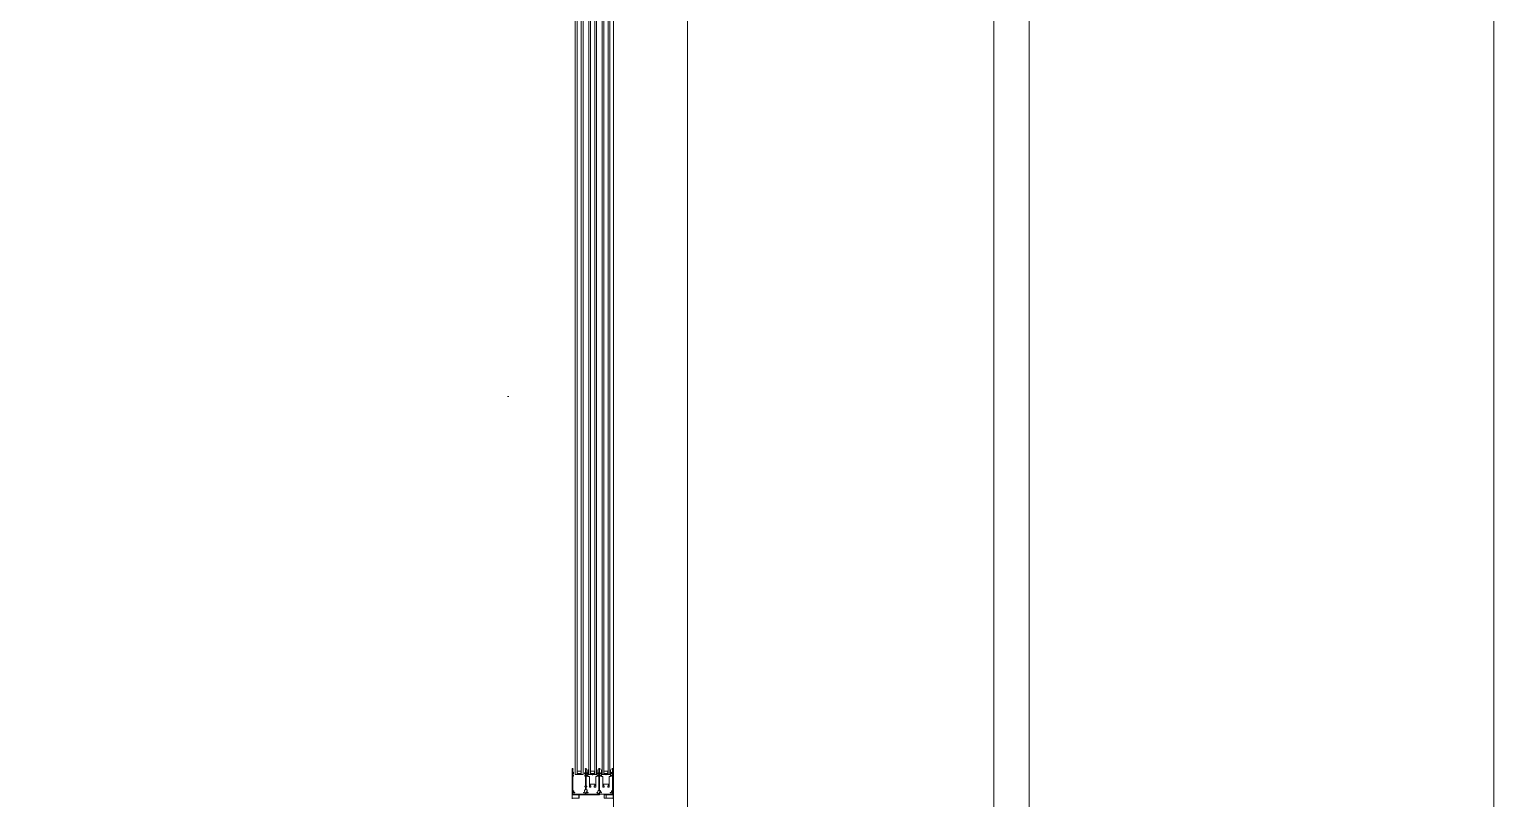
# Model space of a CAD drawing. Header units: centimetres. Extents: x 394264 to 551709, y 50011 to 59011.
# Drawn here: x 518431.5 to 518847.5, y 53521.9 to 53740.6 of the extents above; entities that cross this region are included whole.
import ezdxf
from ezdxf.enums import TextEntityAlignment as Align

# ---------------------------------------------------------------- set-up
doc = ezdxf.new("R2010")
doc.units = ezdxf.units.CM
doc.linetypes.add('DASHDOT', pattern=[25.4, 12.7, -6.35, 0, -6.35])
doc.layers.get('0').update_dxf_attribs({"lineweight": 9})
for name, color, linetype, lineweight in [('0-KRCN-MİMARİ-220526', 8, 'Continuous', 9), ('A_Aks', 30, 'DASHDOT', 9), ('A_Pencere Doğrama-Ex', 140, 'Continuous', 15), ('G_0.09', 254, 'Continuous', 9), ('M00_Mahal_No$0$MH_Alan', 51, 'Continuous', 9), ('MR_Basamak', 111, 'Continuous', 20)]:
    doc.layers.add(name, color=color, linetype=linetype, lineweight=lineweight)
doc.styles.add('M00_Mahal_No$0$Kalin01', font='swissk.ttf')
doc.styles.add('M00_Mahal_No$0$Normal', font='swiss.ttf')
doc.styles.add('MAHAL', font='swissc.ttf')

# ---------------------------------------------------------------- blocks, each defined once
blk = doc.blocks.new('1_etap')
at = {"color": 8}
for p, q in [((1428.2, 1211.08), (1428.2, 1202.72)), ((1428.39, 1211.1), (1428.22, 1211.1)), ((1428.38, 1210.78), (1428.51, 1210.91)), ((1428.38, 1209.93), (1428.38, 1210.78)), ((1428.51, 1210.99), (1428.4, 1211.09)), ((1431.87, 1210.99), (1431.98, 1211.09)), ((1432.01, 1210.78), (1431.87, 1210.91)), ((1432, 1211.1), (1432.2, 1211.1)), ((1432.01, 1209.93), (1432.01, 1210.78)), ((1432.33, 1210.91), (1432.19, 1210.78)), ((1432.19, 1209.93), (1432.19, 1210.78)), ((1432.22, 1211.09), (1432.33, 1210.99)), ((1432.69, 1208.95), (1432.69, 1210.75)), ((1432.74, 1210.8), (1432.86, 1210.8)), ((1432.89, 1210.77), (1432.89, 1209.44)), ((1435.12, 1209.44), (1435.12, 1210.77)), ((1435.15, 1210.8), (1435.27, 1210.8)), ((1435.32, 1210.75), (1435.32, 1208.95)), ((1435.69, 1210.99), (1435.8, 1211.09)), ((1435.82, 1210.78), (1435.69, 1210.91)), ((1435.81, 1211.1), (1436.01, 1211.1)), ((1435.82, 1210.78), (1435.82, 1209.93)), ((1436.14, 1210.91), (1436, 1210.78)), ((1436, 1210.78), (1436, 1209.93)), ((1436.03, 1211.09), (1436.14, 1210.99)), ((1436.5, 1208.95), (1436.5, 1210.75)), ((1436.55, 1210.8), (1436.68, 1210.8)), ((1436.71, 1210.77), (1436.71, 1209.44)), ((1438.94, 1209.44), (1438.94, 1210.77)), ((1438.97, 1210.8), (1439.09, 1210.8)), ((1439.14, 1210.75), (1439.14, 1208.95)), ((1439.5, 1210.99), (1439.61, 1211.09)), ((1439.64, 1210.78), (1439.5, 1210.91)), ((1439.63, 1211.1), (1439.79, 1211.1)), ((1439.64, 1209.93), (1439.64, 1210.78)), ((1439.82, 1211.08), (1439.82, 1202.72)), ((1428.38, 1209.09), (1428.38, 1209.76)), ((1428.38, 1204.86), (1428.38, 1208.92)), ((1428.48, 1209.91), (1428.4, 1209.91)), ((1428.4, 1209.79), (1428.48, 1209.79)), ((1428.48, 1209.06), (1428.4, 1209.06)), ((1428.4, 1208.94), (1428.57, 1208.94)), ((1428.5, 1210.03), (1428.5, 1209.93)), ((1428.5, 1209.76), (1428.5, 1209.66)), ((1428.5, 1209.19), (1428.5, 1209.09)), ((1428.57, 1210.06), (1428.53, 1210.06)), ((1428.53, 1209.63), (1428.57, 1209.63)), ((1428.57, 1209.21), (1428.53, 1209.21)), ((1428.62, 1209.68), (1428.62, 1210.01)), ((1428.62, 1208.99), (1428.62, 1209.16)), ((1431.76, 1209.68), (1431.76, 1209.91)), ((1431.76, 1209.91), (1431.98, 1209.91)), ((1431.77, 1208.99), (1431.77, 1209.16)), ((1431.86, 1209.63), (1431.81, 1209.63)), ((1431.82, 1209.21), (1431.86, 1209.21)), ((1431.99, 1208.94), (1431.82, 1208.94)), ((1431.88, 1209.76), (1431.88, 1209.66)), ((1431.88, 1209.19), (1431.88, 1209.09)), ((1431.99, 1209.79), (1431.91, 1209.79)), ((1431.91, 1209.06), (1431.99, 1209.06)), ((1432.01, 1209.09), (1432.01, 1209.76)), ((1432.01, 1206.13), (1432.01, 1208.92)), ((1432.19, 1209.09), (1432.19, 1209.76)), ((1432.19, 1206.14), (1432.19, 1208.92)), ((1432.44, 1209.91), (1432.21, 1209.91)), ((1432.21, 1208.95), (1432.38, 1208.95)), ((1432.21, 1209.79), (1432.29, 1209.79)), ((1432.29, 1209.07), (1432.21, 1209.07)), ((1432.32, 1209.76), (1432.32, 1209.66)), ((1432.32, 1209.19), (1432.32, 1209.09)), ((1432.34, 1209.64), (1432.39, 1209.64)), ((1432.38, 1209.22), (1432.34, 1209.22)), ((1432.43, 1209), (1432.43, 1209.17)), ((1432.44, 1209.69), (1432.44, 1209.91)), ((1433.12, 1208.9), (1432.74, 1208.9)), ((1432.92, 1209.4), (1433.91, 1209.4)), ((1433.12, 1205.92), (1433.12, 1208.9)), ((1434.68, 1206.72), (1433.34, 1206.72)), ((1433.34, 1206.72), (1433.34, 1206.24)), ((1433.93, 1209.38), (1433.93, 1209.36)), ((1433.95, 1209.34), (1434.06, 1209.34)), ((1434.08, 1209.36), (1434.08, 1209.38)), ((1434.1, 1209.4), (1435.09, 1209.4)), ((1434.68, 1206.53), (1434.68, 1206.72)), ((1434.71, 1206.47), (1434.68, 1206.52)), ((1434.68, 1206.42), (1434.71, 1206.47)), ((1434.68, 1206.24), (1434.68, 1206.41)), ((1435.27, 1208.9), (1434.9, 1208.9)), ((1434.9, 1208.9), (1434.9, 1205.92)), ((1435.8, 1209.91), (1435.58, 1209.91)), ((1435.58, 1209.91), (1435.58, 1209.69)), ((1435.58, 1209.17), (1435.58, 1209)), ((1435.63, 1209.64), (1435.67, 1209.64)), ((1435.67, 1209.22), (1435.63, 1209.22)), ((1435.63, 1208.95), (1435.8, 1208.95)), ((1435.7, 1209.66), (1435.7, 1209.76)), ((1435.7, 1209.09), (1435.7, 1209.19)), ((1435.72, 1209.79), (1435.8, 1209.79)), ((1435.8, 1209.07), (1435.72, 1209.07)), ((1435.82, 1209.76), (1435.82, 1209.09)), ((1435.82, 1208.92), (1435.82, 1204.86)), ((1436, 1209.76), (1436, 1209.09)), ((1436, 1208.92), (1436, 1204.86)), ((1436.03, 1209.91), (1436.25, 1209.91)), ((1436.1, 1209.79), (1436.03, 1209.79)), ((1436.03, 1209.07), (1436.1, 1209.07)), ((1436.2, 1208.95), (1436.03, 1208.95)), ((1436.13, 1209.66), (1436.13, 1209.76)), ((1436.13, 1209.09), (1436.13, 1209.19)), ((1436.2, 1209.64), (1436.15, 1209.64)), ((1436.15, 1209.22), (1436.2, 1209.22)), ((1436.25, 1209.91), (1436.25, 1209.69)), ((1436.25, 1209.17), (1436.25, 1209)), ((1436.93, 1208.9), (1436.55, 1208.9)), ((1436.73, 1209.4), (1437.73, 1209.4)), ((1436.93, 1205.92), (1436.93, 1208.9)), ((1438.49, 1206.72), (1437.15, 1206.72)), ((1437.15, 1206.72), (1437.15, 1206.24)), ((1437.75, 1209.38), (1437.75, 1209.36)), ((1437.77, 1209.34), (1437.88, 1209.34)), ((1437.9, 1209.36), (1437.9, 1209.38)), ((1437.92, 1209.4), (1438.91, 1209.4)), ((1438.49, 1206.53), (1438.49, 1206.72)), ((1438.52, 1206.47), (1438.49, 1206.52)), ((1438.49, 1206.42), (1438.52, 1206.47)), ((1438.49, 1206.24), (1438.49, 1206.41)), ((1439.09, 1208.9), (1438.71, 1208.9)), ((1438.71, 1208.9), (1438.71, 1205.92)), ((1439.39, 1209.68), (1439.39, 1210.01)), ((1439.39, 1208.99), (1439.39, 1209.16)), ((1439.44, 1210.06), (1439.49, 1210.06)), ((1439.49, 1209.63), (1439.44, 1209.63)), ((1439.44, 1209.21), (1439.49, 1209.21)), ((1439.61, 1208.94), (1439.44, 1208.94)), ((1439.51, 1210.03), (1439.51, 1209.93)), ((1439.51, 1209.76), (1439.51, 1209.66)), ((1439.51, 1209.19), (1439.51, 1209.09)), ((1439.54, 1209.91), (1439.61, 1209.91)), ((1439.61, 1209.79), (1439.54, 1209.79)), ((1439.54, 1209.06), (1439.61, 1209.06)), ((1439.64, 1209.09), (1439.64, 1209.76)), ((1439.64, 1204.86), (1439.64, 1208.92)), ((1428.29, 1202.67), (1428.2, 1202.59)), ((1428.2, 1202.57), (1428.2, 1202.53)), ((1428.22, 1202.7), (1428.88, 1202.7)), ((1428.92, 1202.68), (1428.31, 1202.68)), ((1428.38, 1203.68), (1428.38, 1204.46)), ((1428.39, 1204.04), (1428.39, 1203.79)), ((1428.39, 1203.77), (1428.48, 1203.69)), ((1428.61, 1204.83), (1428.4, 1204.83)), ((1428.4, 1204.48), (1428.49, 1204.48)), ((1429.28, 1203.66), (1428.4, 1203.66)), ((1428.51, 1204.06), (1428.41, 1204.06)), ((1428.5, 1203.68), (1429.32, 1203.68)), ((1428.54, 1203.88), (1428.54, 1204.04)), ((1429.32, 1203.86), (1428.56, 1203.86)), ((1428.66, 1204.79), (1428.62, 1204.83)), ((1428.67, 1204.63), (1428.67, 1204.77)), ((1428.81, 1204.18), (1428.92, 1204.18)), ((1428.97, 1204.23), (1428.97, 1204.28)), ((1430.21, 1202.68), (1429.04, 1202.68)), ((1429.07, 1202.7), (1429.95, 1202.7)), ((1429.38, 1203.84), (1429.33, 1203.86)), ((1429.42, 1203.86), (1429.38, 1203.84)), ((1430.41, 1203.86), (1429.43, 1203.86)), ((1429.44, 1203.68), (1430.21, 1203.68)), ((1429.95, 1203.66), (1429.47, 1203.66)), ((1430.12, 1203.57), (1429.96, 1203.66)), ((1429.96, 1202.7), (1430.12, 1202.79)), ((1430.13, 1202.81), (1430.13, 1203.55)), ((1430.24, 1203.65), (1430.24, 1202.7)), ((1430.44, 1203.68), (1430.44, 1203.84)), ((1435.97, 1203.66), (1430.46, 1203.66)), ((1430.47, 1203.76), (1430.47, 1203.81)), ((1430.49, 1203.84), (1430.92, 1203.84)), ((1435.8, 1203.66), (1430.57, 1203.66)), ((1430.93, 1203.84), (1430.97, 1203.81)), ((1430.97, 1203.81), (1431.01, 1203.84)), ((1431.02, 1203.84), (1431.99, 1203.84)), ((1431.42, 1204.23), (1431.42, 1204.29)), ((1431.99, 1204.18), (1431.47, 1204.18)), ((1431.72, 1204.63), (1431.72, 1204.98)), ((1431.73, 1204.99), (1431.76, 1205.03)), ((1431.78, 1205.04), (1431.99, 1205.04)), ((1431.81, 1205.98), (1431.81, 1206.08)), ((1431.84, 1206.11), (1431.99, 1206.11)), ((1431.99, 1205.96), (1431.84, 1205.96)), ((1432.01, 1205.06), (1432.01, 1205.93)), ((1432.01, 1203.86), (1432.01, 1204.16)), ((1432.19, 1205.06), (1432.19, 1205.94)), ((1432.19, 1203.87), (1432.19, 1204.46)), ((1432.36, 1206.11), (1432.21, 1206.11)), ((1432.21, 1205.96), (1432.36, 1205.96)), ((1432.42, 1205.04), (1432.21, 1205.04)), ((1432.21, 1204.48), (1432.31, 1204.48)), ((1433.95, 1203.84), (1432.21, 1203.84)), ((1432.39, 1205.99), (1432.39, 1206.09)), ((1432.47, 1204.99), (1432.44, 1205.03)), ((1432.48, 1204.63), (1432.48, 1204.98)), ((1432.62, 1204.18), (1432.73, 1204.18)), ((1432.78, 1204.23), (1432.78, 1204.29)), ((1433.49, 1205.85), (1433.19, 1205.85)), ((1433.36, 1206.21), (1433.49, 1206.22)), ((1433.52, 1206.19), (1433.52, 1205.88)), ((1434.01, 1203.82), (1433.97, 1203.84)), ((1434.05, 1203.84), (1434.01, 1203.82)), ((1435.5, 1203.84), (1434.06, 1203.84)), ((1434.5, 1205.88), (1434.5, 1206.19)), ((1434.52, 1206.22), (1434.65, 1206.21)), ((1434.83, 1205.85), (1434.52, 1205.85)), ((1435.23, 1204.29), (1435.23, 1204.23)), ((1435.28, 1204.18), (1435.5, 1204.18)), ((1435.52, 1204.16), (1435.52, 1203.87)), ((1435.53, 1204.78), (1435.53, 1204.63)), ((1435.58, 1204.83), (1435.54, 1204.79)), ((1435.8, 1204.84), (1435.59, 1204.84)), ((1435.68, 1204.03), (1435.68, 1203.84)), ((1435.68, 1203.84), (1435.68, 1203.84)), ((1435.94, 1204.14), (1435.7, 1204.05)), ((1435.7, 1203.81), (1435.76, 1203.81)), ((1435.79, 1203.81), (1435.89, 1203.84)), ((1435.93, 1203.69), (1435.85, 1203.67)), ((1435.99, 1204.02), (1435.99, 1203.68)), ((1436.02, 1204.02), (1435.99, 1204.02)), ((1436, 1204.46), (1436, 1204.23)), ((1436.03, 1204.84), (1436.23, 1204.84)), ((1436.12, 1204.48), (1436.03, 1204.48)), ((1438.31, 1203.86), (1436.2, 1203.86)), ((1436.25, 1204.83), (1436.29, 1204.79)), ((1436.29, 1204.78), (1436.29, 1204.63)), ((1436.54, 1204.18), (1436.44, 1204.18)), ((1436.59, 1204.29), (1436.59, 1204.23)), ((1437.31, 1205.85), (1437, 1205.85)), ((1437.18, 1206.21), (1437.3, 1206.22)), ((1437.27, 1202.7), (1437.27, 1203.65)), ((1437.29, 1203.68), (1438.58, 1203.68)), ((1438.98, 1202.68), (1437.29, 1202.68)), ((1437.33, 1206.19), (1437.33, 1205.88)), ((1437.88, 1202.81), (1437.88, 1203.55)), ((1437.9, 1203.57), (1438.05, 1203.66)), ((1438.05, 1202.7), (1437.9, 1202.79)), ((1438.06, 1203.66), (1438.54, 1203.66)), ((1438.94, 1202.7), (1438.06, 1202.7)), ((1438.31, 1205.88), (1438.31, 1206.19)), ((1438.36, 1203.84), (1438.32, 1203.86)), ((1438.34, 1206.22), (1438.47, 1206.21)), ((1438.64, 1205.85), (1438.34, 1205.85)), ((1438.4, 1203.86), (1438.36, 1203.84)), ((1439.45, 1203.86), (1438.42, 1203.86)), ((1438.7, 1203.68), (1439.52, 1203.68)), ((1438.74, 1203.66), (1439.61, 1203.66)), ((1439.05, 1204.23), (1439.05, 1204.28)), ((1439.21, 1204.18), (1439.1, 1204.18)), ((1439.71, 1202.68), (1439.1, 1202.68)), ((1439.79, 1202.7), (1439.14, 1202.7)), ((1439.35, 1204.63), (1439.35, 1204.77)), ((1439.36, 1204.79), (1439.39, 1204.83)), ((1439.41, 1204.83), (1439.61, 1204.83)), ((1439.48, 1204.04), (1439.48, 1203.88)), ((1439.6, 1204.06), (1439.5, 1204.06)), ((1439.61, 1204.48), (1439.52, 1204.48)), ((1439.54, 1203.69), (1439.62, 1203.77)), ((1439.63, 1203.79), (1439.63, 1204.04)), ((1439.64, 1203.68), (1439.64, 1204.46)), ((1439.81, 1202.59), (1439.73, 1202.67)), ((1439.82, 1202.53), (1439.82, 1202.57))]:
    blk.add_line(p, q, dxfattribs=at)
for points in [[(1429.59, 1209.4), (1429.59, 1553.15), (1429.09, 1553.15), (1429.09, 1209.4)], [(1431.29, 1209.4), (1431.29, 1553.15), (1430.79, 1553.15), (1430.79, 1209.4)], [(1433.41, 1209.4), (1433.41, 1553.15), (1432.91, 1553.15), (1432.91, 1209.4)], [(1435.11, 1209.4), (1435.11, 1553.15), (1434.61, 1553.15), (1434.61, 1209.4)], [(1437.22, 1209.4), (1437.22, 1553.15), (1436.72, 1553.15), (1436.72, 1209.4)], [(1438.92, 1209.4), (1438.92, 1553.15), (1438.42, 1553.15), (1438.42, 1209.4)], [(1430.79, 1209.9), (1430.49, 1209.7), (1429.89, 1209.7), (1429.59, 1209.9), (1429.59, 1210.4), (1430.79, 1210.4)], [(1429.59, 1209.4), (1429.59, 1209.7), (1430.79, 1209.7), (1430.79, 1209.4)], [(1430.76, 1209.92), (1430.48, 1209.73), (1429.9, 1209.73), (1429.62, 1209.92), (1429.62, 1210.37), (1430.76, 1210.37)], [(1434.61, 1209.9), (1434.31, 1209.7), (1433.71, 1209.7), (1433.41, 1209.9), (1433.41, 1210.4), (1434.61, 1210.4)], [(1433.41, 1209.4), (1433.41, 1209.7), (1434.61, 1209.7), (1434.61, 1209.4)], [(1434.58, 1209.92), (1434.3, 1209.73), (1433.72, 1209.73), (1433.44, 1209.92), (1433.44, 1210.37), (1434.58, 1210.37)], [(1438.42, 1209.9), (1438.12, 1209.7), (1437.52, 1209.7), (1437.22, 1209.9), (1437.22, 1210.4), (1438.42, 1210.4)], [(1437.22, 1209.4), (1437.22, 1209.7), (1438.42, 1209.7), (1438.42, 1209.4)], [(1438.39, 1209.92), (1438.11, 1209.73), (1437.53, 1209.73), (1437.25, 1209.92), (1437.25, 1210.37), (1438.39, 1210.37)]]:
    blk.add_lwpolyline(points, close=True, dxfattribs=at)
for centre, radius, start, end in [((1428.22, 1211.08), 0.025, 90, 180), ((1428.39, 1211.08), 0.025, 45.971, 90), ((1428.48, 1210.95), 0.05, 315, 45.971), ((1431.91, 1210.95), 0.05, 134.029, 225), ((1432, 1211.08), 0.025, 90, 134.029), ((1432.2, 1211.08), 0.025, 45.971, 90), ((1432.29, 1210.95), 0.05, 315, 45.971), ((1432.74, 1210.75), 0.05, 90.0013, 179.9993), ((1432.86, 1210.77), 0.03, 0, 90), ((1435.15, 1210.77), 0.03, 90, 180), ((1435.27, 1210.75), 0.05, 0, 90), ((1435.72, 1210.95), 0.05, 134.029, 225), ((1435.81, 1211.08), 0.025, 90, 134.029), ((1436.01, 1211.08), 0.025, 45.9709, 89.9999), ((1436.11, 1210.95), 0.05, 315, 45.971), ((1436.55, 1210.75), 0.05, 90.0013, 179.9993), ((1436.68, 1210.77), 0.03, 0, 90), ((1438.97, 1210.77), 0.03, 90, 180), ((1439.09, 1210.75), 0.05, 0, 90), ((1439.54, 1210.95), 0.05, 134.029, 225), ((1439.63, 1211.08), 0.025, 90, 134.029), ((1439.79, 1211.08), 0.025, 0, 90), ((1428.4, 1209.93), 0.025, 180, 270), ((1428.4, 1209.76), 0.025, 90, 180), ((1428.4, 1209.09), 0.025, 180, 270), ((1428.4, 1208.92), 0.025, 90, 180), ((1428.48, 1209.93), 0.025, 270, 360), ((1428.48, 1209.76), 0.025, 0, 90), ((1428.48, 1209.09), 0.025, 270, 0), ((1428.53, 1210.03), 0.025, 90, 180), ((1428.53, 1209.66), 0.025, 180, 270), ((1428.53, 1209.19), 0.025, 90, 180), ((1428.57, 1210.01), 0.05, 0, 90), ((1428.57, 1209.68), 0.05, 270, 0), ((1428.57, 1209.16), 0.05, 360, 90), ((1428.57, 1208.99), 0.05, 270, 0), ((1431.81, 1209.68), 0.05, 180, 270), ((1431.82, 1209.16), 0.05, 90, 180), ((1431.82, 1208.99), 0.05, 180, 270), ((1431.86, 1209.66), 0.025, 270, 0), ((1431.86, 1209.19), 0.025, 0, 90), ((1431.91, 1209.76), 0.025, 90, 180), ((1431.91, 1209.09), 0.025, 180, 270), ((1431.98, 1209.93), 0.025, 270, 359.9875), ((1431.99, 1209.76), 0.025, 0, 90), ((1431.99, 1209.09), 0.025, 270, 0), ((1431.99, 1208.92), 0.025, 0, 90), ((1432.21, 1209.93), 0.025, 180, 270), ((1432.21, 1209.76), 0.025, 90, 180), ((1432.21, 1209.09), 0.025, 180, 270), ((1432.21, 1208.92), 0.025, 90, 180), ((1432.29, 1209.76), 0.025, 0, 90), ((1432.29, 1209.09), 0.025, 270, 0), ((1432.34, 1209.66), 0.025, 180, 270), ((1432.34, 1209.19), 0.025, 90, 180), ((1432.38, 1209.17), 0.05, 0, 90), ((1432.38, 1209), 0.05, 270, 0), ((1432.39, 1209.69), 0.05, 270, 0), ((1432.74, 1208.95), 0.05, 180, 270), ((1432.9, 1209.41), 0.0195, 127.9912, 307.9912), ((1432.87, 1209.44), 0.02, 320.3363, 0), ((1432.92, 1209.38), 0.02, 90, 115.646), ((1433.91, 1209.38), 0.02, 0, 90), ((1433.95, 1209.36), 0.02, 180, 270), ((1434.06, 1209.36), 0.02, 270, 0), ((1434.1, 1209.38), 0.02, 90, 180), ((1434.7, 1206.53), 0.025, 180, 209), ((1434.7, 1206.41), 0.025, 151, 180), ((1435.09, 1209.38), 0.02, 64.354, 90), ((1435.11, 1209.41), 0.0195, 232.0088, 52.0088), ((1435.14, 1209.44), 0.02, 180, 219.6637), ((1435.27, 1208.95), 0.05, 270, 0), ((1435.63, 1209.69), 0.05, 180, 270), ((1435.63, 1209.17), 0.05, 90, 180), ((1435.63, 1209), 0.05, 180, 270), ((1435.67, 1209.66), 0.025, 270, 0), ((1435.67, 1209.19), 0.025, 0, 90), ((1435.72, 1209.76), 0.025, 90, 180), ((1435.72, 1209.09), 0.025, 180, 270), ((1435.8, 1209.93), 0.025, 270, 0), ((1435.8, 1209.76), 0.025, 0, 90), ((1435.8, 1209.09), 0.025, 270, 0), ((1435.8, 1208.92), 0.025, 0, 90), ((1436.03, 1209.93), 0.025, 183.7532, 270), ((1436.03, 1209.76), 0.025, 90, 176.2469), ((1436.03, 1209.09), 0.025, 183.7531, 270), ((1436.03, 1208.92), 0.025, 90, 176.2469), ((1436.1, 1209.76), 0.025, 0, 90), ((1436.1, 1209.09), 0.025, 270, 0), ((1436.15, 1209.66), 0.025, 180, 270), ((1436.15, 1209.19), 0.025, 90, 180), ((1436.2, 1209.69), 0.05, 270, 0), ((1436.2, 1209.17), 0.05, 0, 90), ((1436.2, 1209), 0.05, 270, 0), ((1436.55, 1208.95), 0.05, 180, 270), ((1436.71, 1209.41), 0.0195, 127.9912, 307.9912), ((1436.69, 1209.44), 0.02, 320.3363, 0), ((1436.73, 1209.38), 0.02, 90, 115.646), ((1437.73, 1209.38), 0.02, 0, 90), ((1437.77, 1209.36), 0.02, 180, 270), ((1437.88, 1209.36), 0.02, 270, 0), ((1437.92, 1209.38), 0.02, 90, 180), ((1438.52, 1206.53), 0.025, 180, 209), ((1438.52, 1206.41), 0.025, 151, 180), ((1438.91, 1209.38), 0.02, 64.354, 90), ((1438.93, 1209.41), 0.0195, 232.0088, 52.0088), ((1438.96, 1209.44), 0.02, 180, 219.6637), ((1439.09, 1208.95), 0.05, 270, 0), ((1439.44, 1210.01), 0.05, 90, 180), ((1439.44, 1209.68), 0.05, 180, 270), ((1439.44, 1209.16), 0.05, 90, 180), ((1439.44, 1208.99), 0.05, 180, 270), ((1439.49, 1210.03), 0.025, 360, 90), ((1439.49, 1209.66), 0.025, 270, 0), ((1439.49, 1209.19), 0.025, 0, 90), ((1439.54, 1209.93), 0.025, 180, 270), ((1439.54, 1209.76), 0.025, 90, 180), ((1439.54, 1209.09), 0.025, 180, 270), ((1439.61, 1209.93), 0.025, 270, 360), ((1439.61, 1209.76), 0.025, 360, 90), ((1439.61, 1209.09), 0.025, 270, 0), ((1439.61, 1208.92), 0.025, 0, 90), ((1428.22, 1202.72), 0.025, 180, 270), ((1428.22, 1202.57), 0.025, 135, 180), ((1428.31, 1202.65), 0.025, 90, 135), ((1428.4, 1204.86), 0.025, 180, 270), ((1428.4, 1204.46), 0.025, 90, 179.9922), ((1428.4, 1203.68), 0.025, 180, 270), ((1428.41, 1204.04), 0.025, 90, 180), ((1428.41, 1203.79), 0.025, 180, 225), ((1428.5, 1203.7), 0.025, 225, 270), ((1428.49, 1204.46), 0.025, 20.2755, 90), ((1428.51, 1204.04), 0.025, 0, 90), ((1428.97, 1204.63), 0.48, 200.2755, 248.4711), ((1428.56, 1203.88), 0.025, 180, 270), ((1428.61, 1204.81), 0.025, 45, 90), ((1428.64, 1204.77), 0.025, 0, 45), ((1428.97, 1204.63), 0.3, 180, 261.7868), ((1428.81, 1204.23), 0.05, 248.4711, 270), ((1428.88, 1202.75), 0.05, 270, 324.3147), ((1428.92, 1204.28), 0.05, 360, 81.7868), ((1428.92, 1204.23), 0.05, 270, 0), ((1428.98, 1202.68), 0.07, 35.6853, 144.3147), ((1428.92, 1202.7), 0.025, 270, 337.3801), ((1428.98, 1202.68), 0.04, 22.6199, 157.3801), ((1429.04, 1202.7), 0.025, 202.6199, 270), ((1429.07, 1202.75), 0.05, 215.6853, 270), ((1429.28, 1203.61), 0.05, 35.6853, 90), ((1429.32, 1203.84), 0.025, 61.9906, 90), ((1429.32, 1203.65), 0.025, 22.6199, 90), ((1429.38, 1203.68), 0.07, 215.6853, 324.3147), ((1429.38, 1203.68), 0.04, 202.6199, 337.3801), ((1429.44, 1203.65), 0.025, 90, 157.3801), ((1429.43, 1203.84), 0.025, 90, 118.0094), ((1429.47, 1203.61), 0.05, 90, 144.3147), ((1429.95, 1203.63), 0.025, 60, 90), ((1429.95, 1202.72), 0.025, 270, 300), ((1430.11, 1203.55), 0.025, 0, 60), ((1430.11, 1202.81), 0.025, 300, 0), ((1430.21, 1203.65), 0.025, 0, 90), ((1430.21, 1202.7), 0.025, 270, 0), ((1430.41, 1203.84), 0.025, 0, 90), ((1430.46, 1203.68), 0.025, 180, 270), ((1430.49, 1203.81), 0.025, 90, 180), ((1430.57, 1203.76), 0.1, 180, 270), ((1430.92, 1203.81), 0.025, 62, 90), ((1431.02, 1203.81), 0.025, 90, 118), ((1431.47, 1204.29), 0.05, 98.2132, 180), ((1431.47, 1204.23), 0.05, 180, 270), ((1431.42, 1204.63), 0.3, 278.2132, 0), ((1431.75, 1204.98), 0.025, 135, 180), ((1431.78, 1205.01), 0.025, 90, 135), ((1431.84, 1206.08), 0.025, 90, 180), ((1431.84, 1205.98), 0.025, 180, 270), ((1431.99, 1206.13), 0.025, 270, 0), ((1431.99, 1205.93), 0.025, 0, 90), ((1431.99, 1205.06), 0.025, 270, 0), ((1431.99, 1204.16), 0.025, 0, 90), ((1431.99, 1203.86), 0.025, 270, 0), ((1432.21, 1206.14), 0.025, 180, 270), ((1432.21, 1205.94), 0.025, 90, 180), ((1432.21, 1205.06), 0.025, 180, 270), ((1432.21, 1204.46), 0.025, 90, 179.9923), ((1432.21, 1203.87), 0.025, 179.9923, 270), ((1432.31, 1204.46), 0.025, 20.2755, 90), ((1432.78, 1204.63), 0.48, 200.2755, 248.4711), ((1432.36, 1206.09), 0.025, 0, 90), ((1432.36, 1205.99), 0.025, 270, 0), ((1432.42, 1205.01), 0.025, 45, 90), ((1432.46, 1204.98), 0.025, 360, 45), ((1432.78, 1204.63), 0.3, 180, 261.7868), ((1432.62, 1204.23), 0.05, 248.4711, 270), ((1432.73, 1204.23), 0.05, 270, 360), ((1432.73, 1204.29), 0.05, 360, 81.7868), ((1433.19, 1205.92), 0.07, 180, 270), ((1433.36, 1206.24), 0.025, 180, 273), ((1433.49, 1206.19), 0.025, 0, 93), ((1433.49, 1205.88), 0.025, 270, 0), ((1433.95, 1203.82), 0.025, 62, 90), ((1434.06, 1203.82), 0.025, 90, 118), ((1434.52, 1206.19), 0.025, 87, 180), ((1434.52, 1205.88), 0.025, 180, 270), ((1434.65, 1206.24), 0.025, 267, 0), ((1434.83, 1205.92), 0.07, 270, 0), ((1435.28, 1204.29), 0.05, 98.2132, 180), ((1435.28, 1204.23), 0.05, 180, 270), ((1435.23, 1204.63), 0.3, 278.2132, 0), ((1435.5, 1204.16), 0.025, 0, 90), ((1435.5, 1203.87), 0.025, 270, 0), ((1435.56, 1204.78), 0.025, 135, 180), ((1435.59, 1204.81), 0.025, 90, 135), ((1435.7, 1204.03), 0.025, 110.0323, 180.0323), ((1435.7, 1203.84), 0.025, 180.0323, 270.0323), ((1435.76, 1203.91), 0.1, 270.0323, 286.2382), ((1435.8, 1204.86), 0.025, 270, 0), ((1435.8, 1203.86), 0.2, 270, 286.2382), ((1435.91, 1203.77), 0.0788, 286.2382, 106.2382), ((1435.9, 1204.23), 0.1, 290.0323, 0.0323), ((1435.97, 1203.68), 0.025, 270, 0), ((1436.03, 1204.86), 0.025, 180, 270), ((1436.03, 1204.46), 0.025, 90.0323, 180.0323), ((1436.02, 1203.87), 0.15, 4.9171, 90), ((1436.12, 1204.46), 0.025, 20.3078, 90.0323), ((1436.59, 1204.63), 0.48, 200.3078, 248.5034), ((1436.2, 1203.88), 0.025, 184.9171, 270), ((1436.23, 1204.81), 0.025, 45, 90), ((1436.27, 1204.78), 0.025, 360, 45), ((1436.59, 1204.63), 0.3, 180, 240.3036), ((1436.44, 1204.23), 0.05, 248.5034, 270.0323), ((1436.59, 1204.63), 0.3, 240.4135, 261.8191), ((1436.54, 1204.23), 0.05, 270.0323, 0.0323), ((1436.54, 1204.29), 0.05, 0.0323, 81.8191), ((1437, 1205.92), 0.07, 180, 270), ((1437.18, 1206.24), 0.025, 180, 273), ((1437.29, 1203.65), 0.025, 90, 180), ((1437.29, 1202.7), 0.025, 180, 270), ((1437.31, 1206.19), 0.025, 0, 93), ((1437.31, 1205.88), 0.025, 270, 0), ((1437.91, 1203.55), 0.025, 120, 180), ((1437.91, 1202.81), 0.025, 180, 240), ((1438.06, 1203.63), 0.025, 90, 120), ((1438.06, 1202.72), 0.025, 240, 270), ((1438.34, 1206.19), 0.025, 87, 180), ((1438.34, 1205.88), 0.025, 180, 270), ((1438.31, 1203.84), 0.025, 61.9906, 90), ((1438.42, 1203.84), 0.025, 90, 118.0094), ((1438.47, 1206.24), 0.025, 267, 0), ((1438.54, 1203.61), 0.05, 35.6853, 90), ((1438.58, 1203.65), 0.025, 22.6199, 90), ((1438.64, 1203.68), 0.07, 215.6853, 324.3147), ((1438.64, 1203.68), 0.04, 202.6199, 337.3801), ((1438.64, 1205.92), 0.07, 270, 0), ((1438.7, 1203.65), 0.025, 90, 157.3801), ((1438.74, 1203.61), 0.05, 90, 144.3147), ((1438.94, 1202.75), 0.05, 270, 324.3147), ((1439.04, 1202.68), 0.07, 35.6853, 144.3147), ((1438.98, 1202.7), 0.025, 270, 337.3801), ((1439.04, 1202.68), 0.04, 22.6199, 157.3801), ((1439.1, 1204.28), 0.05, 98.2132, 180), ((1439.1, 1204.23), 0.05, 180, 270), ((1439.1, 1202.7), 0.025, 202.6199, 270), ((1439.05, 1204.63), 0.3, 278.2132, 0), ((1439.14, 1202.75), 0.05, 215.6853, 270), ((1439.21, 1204.23), 0.05, 270, 291.5289), ((1439.05, 1204.63), 0.48, 291.5289, 339.7245), ((1439.37, 1204.77), 0.025, 135, 180), ((1439.41, 1204.81), 0.025, 90, 135), ((1439.45, 1203.88), 0.025, 270, 0), ((1439.5, 1204.04), 0.025, 90, 180), ((1439.52, 1204.46), 0.025, 90, 159.7245), ((1439.52, 1203.7), 0.025, 270, 315), ((1439.6, 1204.04), 0.025, 0, 90), ((1439.61, 1204.86), 0.025, 270, 0), ((1439.61, 1204.46), 0.025, 0.0078, 90), ((1439.61, 1203.68), 0.025, 270, 0), ((1439.6, 1203.79), 0.025, 315, 0), ((1439.71, 1202.65), 0.025, 45, 90), ((1439.79, 1202.72), 0.025, 270, 0), ((1439.79, 1202.57), 0.025, 0, 45)]:
    blk.add_arc(centre, radius, start, end, dxfattribs=at)
at = {"layer": 'A_Aks', "color": 8, "ltscale": 100}
blk.add_line((1410, -588.11), (1410, 5066.95), dxfattribs=at)
blk.add_line((1410, -588.11), (1410, 5066.95), dxfattribs=at)
at = {"layer": 'G_0.09', "color": 8}
blk.add_line((1461, 3259.49), (1461, 90.54), dxfattribs=at)
at = {"layer": 'MR_Basamak', "color": 8}
for p, q in [((1548, -33), (1548, 4733)), ((1558, -33), (1558, 4733))]:
    blk.add_line(p, q, dxfattribs=at)
at = {"color": 8, "linetype": 'ByBlock', "lineweight": -2}
for tag, height, style, p in [('MAHALNO', 15.68, 'M00_Mahal_No$0$Kalin01', (-1403.52, 5183, -22.72)), ('MAHALADI', 25.09, 'M00_Mahal_No$0$Normal', (-1403.52, 5151.64, -22.72)), ('MAHALNO', 9.8, 'M00_Mahal_No$0$Kalin01', (-1049.84, 5038.22)), ('MAHALADI', 15.68, 'M00_Mahal_No$0$Normal', (-1049.84, 5018.62)), ('MAHALNO', 19.6, 'M00_Mahal_No$0$Kalin01', (585.19, 4515.87)), ('MAHALADI', 31.36, 'M00_Mahal_No$0$Normal', (585.19, 4476.67)), ('MAHALNO', 19.6, 'M00_Mahal_No$0$Kalin01', (543.65, 3917.94)), ('MAHALADI', 31.36, 'M00_Mahal_No$0$Normal', (543.65, 3878.74)), ('MAHALNO', 19.6, 'M00_Mahal_No$0$Kalin01', (175.42, 3438.17)), ('MAHALADI', 31.36, 'M00_Mahal_No$0$Normal', (175.42, 3398.97)), ('MAHALNO', 15.68, 'M00_Mahal_No$0$Kalin01', (662.5, 3278.68)), ('MAHALADI', 25.09, 'M00_Mahal_No$0$Normal', (662.5, 3247.32)), ('MAHALNO', 9.8, 'M00_Mahal_No$0$Kalin01', (928.42, 2524.93)), ('MAHALADI', 15.68, 'M00_Mahal_No$0$Normal', (928.42, 2505.33)), ('MAHALNO', 19.6, 'M00_Mahal_No$0$Kalin01', (683.01, 1295.87)), ('MAHALADI', 31.36, 'M00_Mahal_No$0$Normal', (683.01, 1256.67))]:
    blk.add_attdef(tag, text='', height=height, dxfattribs=dict(at, style=style)).set_placement(p, align=Align.MIDDLE_CENTER)
at = {"layer": 'A_Pencere Doğrama-Ex', "color": 8, "style": 'MAHAL'}
for p in [(163.41, 4608.46), (585.7, 4362.45), (584.07, 3781.1), (404.74, 3207.04), (477.62, 2356.77), (647.13, 1093.28), (160.83, 91.11)]:
    blk.add_attdef('KOT', p, '', height=10, dxfattribs=at)
at = {"layer": 'M00_Mahal_No$0$MH_Alan', "color": 8, "style": 'M00_Mahal_No$0$Normal'}
for height, p in [(25.09, (-1403.52, 5114.01, -22.72)), (15.68, (-1049.84, 4995.1)), (31.36, (585.19, 4429.63)), (31.36, (543.65, 3831.7)), (31.36, (175.42, 3351.93)), (25.09, (662.5, 3209.69)), (15.68, (928.42, 2481.81)), (31.36, (683.01, 1209.63))]:
    blk.add_attdef('ALAN', text='', height=height, dxfattribs=at).set_placement(p, align=Align.MIDDLE_CENTER)
blk = doc.blocks.new('A$C9e52caec')
at = {"color": 8}
blk.add_blockref('1_etap', (12530, 57), dxfattribs=at)
at = {"color": 8, "ltscale": 10}
for points in [[(12564.5, 4987), (14220, 4987), (14220, -173), (12564.5, -173)], [(12564.5, 4737), (13970, 4737), (13970, 77), (12564.5, 77)]]:
    blk.add_lwpolyline(points, close=True, dxfattribs=at)

msp = doc.modelspace()

# ---------------------------------------------------------------- block references
at = {"layer": '0-KRCN-MİMARİ-220526', "rotation": 359.999999999997}
msp.add_blockref('A$C9e52caec', (504627.51, 52262.37, 74), dxfattribs=at)

doc.saveas('drawing.dxf')
